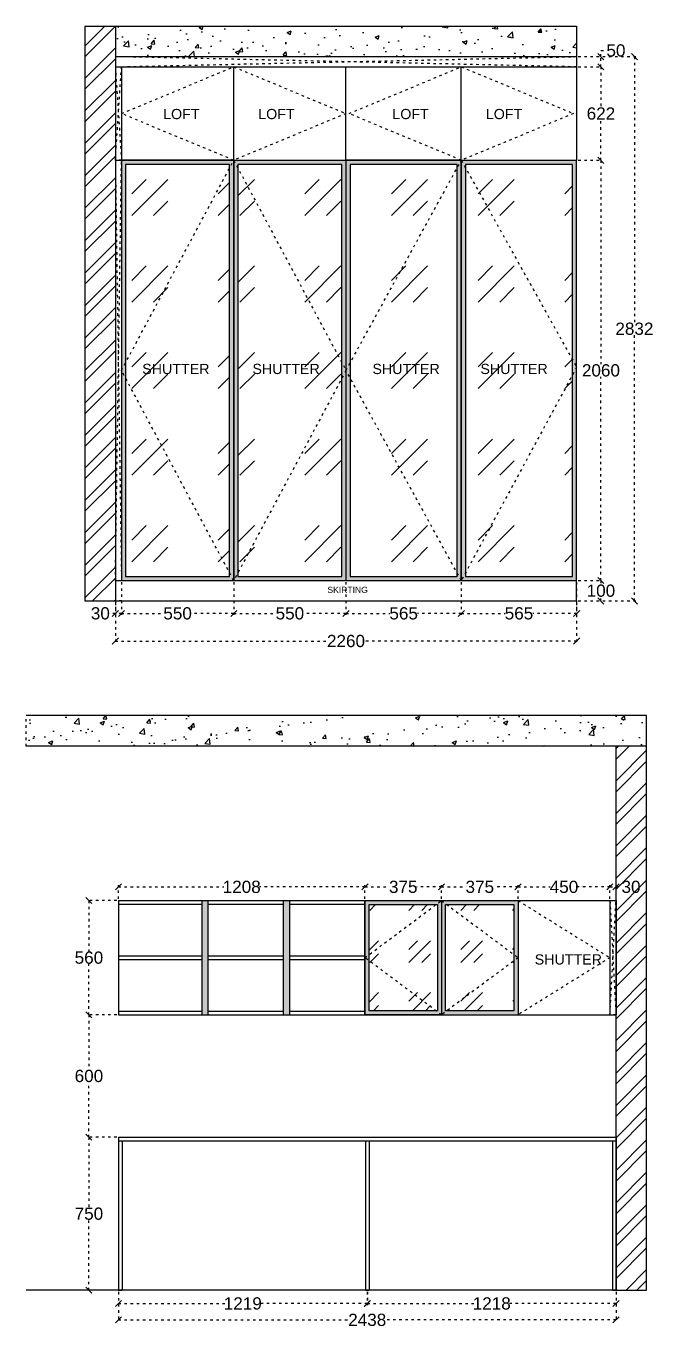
# Model space of a CAD drawing. Header units: millimetres. Extents: x 220712 to 1505573, y -354410 to 241923.
# Drawn here: x 281194 to 284265, y 112917 to 119298 of the extents above; entities that cross this region are included whole.
import ezdxf

# ---------------------------------------------------------------- set-up
doc = ezdxf.new("R2010")
doc.units = ezdxf.units.MM
doc.header["$MEASUREMENT"] = 0
doc.linetypes.add('ACAD_ISO03W100', pattern=[30, 12, -18])
doc.layers.add('Walls', color=253, linetype='Continuous')
doc.styles.get("Standard").update_dxf_attribs({"font": 'arial.ttf'})
doc.dimstyles.get("Standard").update_dxf_attribs({"dimtxt": 60, "dimasz": 30, "dimexe": 7.75, "dimexo": 8.13, "dimgap": 0.63, "dimtad": 0, "dimtih": 1, "dimtoh": 1, "dimdec": 0, "dimzin": 0, "dimtxsty": 'Standard', "dimblk": 'OBLIQUE', "dimcen": 2.25, "dimclrd": 1, "dimclre": 1, "dimclrt": 1, "dimadec": 0, "dimazin": 0, "dimtfac": 1, "dimtdec": 0, "dimtofl": 0, "dimtmove": 0, "dimatfit": 3, "dimfxl": 1, "dimtolj": 1, "dimtzin": 0, "dimlwd": 30, "dimarcsym": 0})
pattern_1 = [(50, (0, 0), (215.17805, -18.82564), [22.5, -247.5]), (355, (0, 0), (-41.6254, 225.65764), [18, -198]), (100.451444, (17.93, -1.57), (173.55265, 206.832), [19.12206, -210.34263]), (46.1842, (0, 60), (320.1724, -49.65578), [33.75, -371.25]), (96.63564, (26.68, 55.86), (280.39858, 292.23558), [28.6831, -315.51413]), (351.18416, (0, 60), (280.3986, 292.23558), [27, -297]), (21, (30, 45), (179.07212, -120.78567), [22.5, -247.5]), (326, (30, 45), (72.9946, 217.54501), [18, -198]), (71.451445, (44.92, 34.93), (252.06671, 96.75935), [19.12206, -210.34263]), (37.5, (0, 0), (3.647957, 99.868156), [0, -195.6, 0, -201, 0, -198.75]), (7.5, (0, 0), (78.92086, 118.323514), [0, -114.6, 0, -191.1, 0, -75.75]), (327.5, (-66.9, 0), (160.14673, -6.766462), [0, -75, 0, -234, 0, -310.5]), (317.5, (-96.9, 0), (174.95585, 30.031495), [0, -97.5, 0, -155.4, 0, -220.5])]

# ---------------------------------------------------------------- blocks, each defined once
blk = doc.blocks.new('_Oblique')
at = {"color": 0, "linetype": 'ByBlock', "lineweight": -2}
blk.add_line((-0.5, -0.5), (0.5, 0.5), dxfattribs=at)
blk = doc.blocks.new('*D652')
at = {"layer": 'Defpoints', "color": 0, "linetype": 'ACAD_ISO03W100', "transparency": 16777216}
for p in [(281631.5, 116580.5), (281661.5, 116580.5), (281631.5, 116419.5)]:
    blk.add_point(p, dxfattribs=at)
at = {"layer": 'Walls', "color": 1, "linetype": 'ACAD_ISO03W100', "lineweight": -2, "transparency": 16777216}
for p, q in [((281631.5, 116572.4), (281631.5, 116411.8)), ((281661.5, 116572.4), (281661.5, 116411.8))]:
    blk.add_line(p, q, dxfattribs=at)
at = {"layer": 'Walls', "color": 1, "linetype": 'ACAD_ISO03W100', "lineweight": 30, "transparency": 16777216}
for p, q in [((281631.5, 116419.5), (281601.5, 116419.5)), ((281661.5, 116419.5), (281631.5, 116419.5))]:
    blk.add_line(p, q, dxfattribs=at)
at = {"layer": 'Walls', "color": 1, "linetype": 'ACAD_ISO03W100', "lineweight": 30, "transparency": 16777216, "xscale": 30, "yscale": 30, "zscale": 30, "rotation": 180}
blk.add_blockref('_Oblique', (281631.5, 116419.5), dxfattribs=at)
at = {"layer": 'Walls', "color": 1, "linetype": 'ACAD_ISO03W100', "lineweight": 30, "transparency": 16777216, "xscale": 30, "yscale": 30, "zscale": 30}
blk.add_blockref('_Oblique', (281661.5, 116419.5), dxfattribs=at)
at = {"layer": 'Walls', "color": 1, "linetype": 'ACAD_ISO03W100', "transparency": 16777216, "insert": (281558, 116419.5), "char_height": 60, "attachment_point": 5}
blk.add_mtext('\\A1;30', dxfattribs=at)
blk = doc.blocks.new('*D653')
at = {"layer": 'Defpoints', "color": 0, "linetype": 'ACAD_ISO03W100', "transparency": 16777216}
for p in [(281661.5, 116580.5), (282211.5, 116580.5), (282211.5, 116419.5)]:
    blk.add_point(p, dxfattribs=at)
at = {"layer": 'Walls', "color": 1, "linetype": 'ACAD_ISO03W100', "lineweight": -2, "transparency": 16777216}
for p, q in [((281661.5, 116572.4), (281661.5, 116411.8)), ((282211.5, 116572.4), (282211.5, 116411.8))]:
    blk.add_line(p, q, dxfattribs=at)
at = {"layer": 'Walls', "color": 1, "linetype": 'ACAD_ISO03W100', "lineweight": 30, "transparency": 16777216}
for p, q in [((281661.5, 116419.5), (281869.7, 116419.5)), ((282211.5, 116419.5), (282003.3, 116419.5))]:
    blk.add_line(p, q, dxfattribs=at)
at = {"layer": 'Walls', "color": 1, "linetype": 'ACAD_ISO03W100', "lineweight": 30, "transparency": 16777216, "xscale": 30, "yscale": 30, "zscale": 30, "rotation": 180}
blk.add_blockref('_Oblique', (281661.5, 116419.5), dxfattribs=at)
at = {"layer": 'Walls', "color": 1, "linetype": 'ACAD_ISO03W100', "lineweight": 30, "transparency": 16777216, "xscale": 30, "yscale": 30, "zscale": 30}
blk.add_blockref('_Oblique', (282211.5, 116419.5), dxfattribs=at)
at = {"layer": 'Walls', "color": 1, "linetype": 'ACAD_ISO03W100', "transparency": 16777216, "insert": (281936.5, 116419.5), "char_height": 60, "attachment_point": 5}
blk.add_mtext('\\A1;550', dxfattribs=at)
blk = doc.blocks.new('*D654')
at = {"layer": 'Defpoints', "color": 0, "linetype": 'ACAD_ISO03W100', "transparency": 16777216}
for p in [(282211.5, 116580.5), (282761.5, 116580.5), (282761.5, 116419.5)]:
    blk.add_point(p, dxfattribs=at)
at = {"layer": 'Walls', "color": 1, "linetype": 'ACAD_ISO03W100', "lineweight": -2, "transparency": 16777216}
for p, q in [((282211.5, 116572.4), (282211.5, 116411.8)), ((282761.5, 116572.4), (282761.5, 116411.8))]:
    blk.add_line(p, q, dxfattribs=at)
at = {"layer": 'Walls', "color": 1, "linetype": 'ACAD_ISO03W100', "lineweight": 30, "transparency": 16777216}
for p, q in [((282211.5, 116419.5), (282419.7, 116419.5)), ((282761.5, 116419.5), (282553.3, 116419.5))]:
    blk.add_line(p, q, dxfattribs=at)
at = {"layer": 'Walls', "color": 1, "linetype": 'ACAD_ISO03W100', "lineweight": 30, "transparency": 16777216, "xscale": 30, "yscale": 30, "zscale": 30, "rotation": 180}
blk.add_blockref('_Oblique', (282211.5, 116419.5), dxfattribs=at)
at = {"layer": 'Walls', "color": 1, "linetype": 'ACAD_ISO03W100', "lineweight": 30, "transparency": 16777216, "xscale": 30, "yscale": 30, "zscale": 30}
blk.add_blockref('_Oblique', (282761.5, 116419.5), dxfattribs=at)
at = {"layer": 'Walls', "color": 1, "linetype": 'ACAD_ISO03W100', "transparency": 16777216, "insert": (282486.5, 116419.5), "char_height": 60, "attachment_point": 5}
blk.add_mtext('\\A1;550', dxfattribs=at)
blk = doc.blocks.new('*D655')
at = {"layer": 'Defpoints', "color": 0, "linetype": 'ACAD_ISO03W100', "transparency": 16777216}
for p in [(282761.5, 116580.5), (283326.5, 116580.5), (282761.5, 116419.5)]:
    blk.add_point(p, dxfattribs=at)
at = {"layer": 'Walls', "color": 1, "linetype": 'ACAD_ISO03W100', "lineweight": -2, "transparency": 16777216}
for p, q in [((282761.5, 116572.4), (282761.5, 116411.8)), ((283326.5, 116572.4), (283326.5, 116411.8))]:
    blk.add_line(p, q, dxfattribs=at)
at = {"layer": 'Walls', "color": 1, "linetype": 'ACAD_ISO03W100', "lineweight": 30, "transparency": 16777216}
for p, q in [((282761.5, 116419.5), (282976.9, 116419.5)), ((283326.5, 116419.5), (283111.1, 116419.5))]:
    blk.add_line(p, q, dxfattribs=at)
at = {"layer": 'Walls', "color": 1, "linetype": 'ACAD_ISO03W100', "lineweight": 30, "transparency": 16777216, "xscale": 30, "yscale": 30, "zscale": 30, "rotation": 180}
blk.add_blockref('_Oblique', (282761.5, 116419.5), dxfattribs=at)
at = {"layer": 'Walls', "color": 1, "linetype": 'ACAD_ISO03W100', "lineweight": 30, "transparency": 16777216, "xscale": 30, "yscale": 30, "zscale": 30}
blk.add_blockref('_Oblique', (283326.5, 116419.5), dxfattribs=at)
at = {"layer": 'Walls', "color": 1, "linetype": 'ACAD_ISO03W100', "transparency": 16777216, "insert": (283044, 116419.5), "char_height": 60, "attachment_point": 5}
blk.add_mtext('\\A1;565', dxfattribs=at)
blk = doc.blocks.new('*D656')
at = {"layer": 'Defpoints', "color": 0, "linetype": 'ACAD_ISO03W100', "transparency": 16777216}
for p in [(283326.5, 116580.5), (283891.5, 116580.5), (283326.5, 116419.5)]:
    blk.add_point(p, dxfattribs=at)
at = {"layer": 'Walls', "color": 1, "linetype": 'ACAD_ISO03W100', "lineweight": -2, "transparency": 16777216}
for p, q in [((283326.5, 116572.4), (283326.5, 116411.8)), ((283891.5, 116572.4), (283891.5, 116411.8))]:
    blk.add_line(p, q, dxfattribs=at)
at = {"layer": 'Walls', "color": 1, "linetype": 'ACAD_ISO03W100', "lineweight": 30, "transparency": 16777216}
for p, q in [((283326.5, 116419.5), (283541.9, 116419.5)), ((283891.5, 116419.5), (283676.1, 116419.5))]:
    blk.add_line(p, q, dxfattribs=at)
at = {"layer": 'Walls', "color": 1, "linetype": 'ACAD_ISO03W100', "lineweight": 30, "transparency": 16777216, "xscale": 30, "yscale": 30, "zscale": 30, "rotation": 180}
blk.add_blockref('_Oblique', (283326.5, 116419.5), dxfattribs=at)
at = {"layer": 'Walls', "color": 1, "linetype": 'ACAD_ISO03W100', "lineweight": 30, "transparency": 16777216, "xscale": 30, "yscale": 30, "zscale": 30}
blk.add_blockref('_Oblique', (283891.5, 116419.5), dxfattribs=at)
at = {"layer": 'Walls', "color": 1, "linetype": 'ACAD_ISO03W100', "transparency": 16777216, "insert": (283609, 116419.5), "char_height": 60, "attachment_point": 5}
blk.add_mtext('\\A1;565', dxfattribs=at)
blk = doc.blocks.new('*D657')
at = {"layer": 'Defpoints', "color": 0, "linetype": 'ACAD_ISO03W100', "transparency": 16777216}
for p in [(281631.5, 116480.5), (283891.5, 116480.5), (283891.5, 116284)]:
    blk.add_point(p, dxfattribs=at)
at = {"layer": 'Walls', "color": 1, "linetype": 'ACAD_ISO03W100', "lineweight": -2, "transparency": 16777216}
for p, q in [((281631.5, 116472.37), (281631.5, 116276.25)), ((283891.5, 116472.37), (283891.5, 116276.25))]:
    blk.add_line(p, q, dxfattribs=at)
at = {"layer": 'Walls', "color": 1, "linetype": 'ACAD_ISO03W100', "lineweight": 30, "transparency": 16777216}
for p, q in [((281631.5, 116284), (282670.87, 116284)), ((283891.5, 116284), (282852.13, 116284))]:
    blk.add_line(p, q, dxfattribs=at)
at = {"layer": 'Walls', "color": 1, "linetype": 'ACAD_ISO03W100', "lineweight": 30, "transparency": 16777216, "xscale": 30, "yscale": 30, "zscale": 30, "rotation": 180}
blk.add_blockref('_Oblique', (281631.5, 116284), dxfattribs=at)
at = {"layer": 'Walls', "color": 1, "linetype": 'ACAD_ISO03W100', "lineweight": 30, "transparency": 16777216, "xscale": 30, "yscale": 30, "zscale": 30}
blk.add_blockref('_Oblique', (283891.5, 116284), dxfattribs=at)
at = {"layer": 'Walls', "color": 1, "linetype": 'ACAD_ISO03W100', "transparency": 16777216, "insert": (282761.5, 116284), "char_height": 60, "attachment_point": 5}
blk.add_mtext('\\A1;2260', dxfattribs=at)
blk = doc.blocks.new('*D658')
at = {"layer": 'Defpoints', "color": 0, "linetype": 'ACAD_ISO03W100', "transparency": 16777216}
for p in [(283891.5, 116580.5), (284010.5, 116580.5), (283891.5, 116480.5)]:
    blk.add_point(p, dxfattribs=at)
at = {"layer": 'Walls', "color": 1, "linetype": 'ACAD_ISO03W100', "lineweight": -2, "transparency": 16777216}
for p, q in [((283899.6, 116580.5), (284018.3, 116580.5)), ((283899.6, 116480.5), (284018.3, 116480.5))]:
    blk.add_line(p, q, dxfattribs=at)
at = {"layer": 'Walls', "color": 1, "linetype": 'ACAD_ISO03W100', "lineweight": 30, "transparency": 16777216}
for p, q in [((284010.5, 116580.5), (284010.5, 116561.8)), ((284010.5, 116480.5), (284010.5, 116499.2))]:
    blk.add_line(p, q, dxfattribs=at)
at = {"layer": 'Walls', "color": 1, "linetype": 'ACAD_ISO03W100', "lineweight": 30, "transparency": 16777216, "xscale": 30, "yscale": 30, "zscale": 30}
for p, rotation in [((284010.5, 116580.5), 90), ((284010.5, 116480.5), 270)]:
    blk.add_blockref('_Oblique', p, dxfattribs=dict(at, rotation=rotation))
at = {"layer": 'Walls', "color": 1, "linetype": 'ACAD_ISO03W100', "transparency": 16777216, "insert": (284010.5, 116530.5), "char_height": 60, "attachment_point": 5}
blk.add_mtext('\\A1;100', dxfattribs=at)
blk = doc.blocks.new('*D659')
at = {"layer": 'Defpoints', "color": 0, "linetype": 'ACAD_ISO03W100', "transparency": 16777216}
for p in [(283891.5, 118640.5), (284010.5, 118640.5), (283891.5, 116580.5)]:
    blk.add_point(p, dxfattribs=at)
at = {"layer": 'Walls', "color": 1, "linetype": 'ACAD_ISO03W100', "lineweight": -2, "transparency": 16777216}
for p, q in [((283899.6, 118640.5), (284018.3, 118640.5)), ((283899.6, 116580.5), (284018.3, 116580.5))]:
    blk.add_line(p, q, dxfattribs=at)
at = {"layer": 'Walls', "color": 1, "linetype": 'ACAD_ISO03W100', "lineweight": 30, "transparency": 16777216}
for p, q in [((284010.5, 118640.5), (284010.5, 117641.8)), ((284010.5, 116580.5), (284010.5, 117579.2))]:
    blk.add_line(p, q, dxfattribs=at)
at = {"layer": 'Walls', "color": 1, "linetype": 'ACAD_ISO03W100', "lineweight": 30, "transparency": 16777216, "xscale": 30, "yscale": 30, "zscale": 30}
for p, rotation in [((284010.5, 118640.5), 90), ((284010.5, 116580.5), 270)]:
    blk.add_blockref('_Oblique', p, dxfattribs=dict(at, rotation=rotation))
at = {"layer": 'Walls', "color": 1, "linetype": 'ACAD_ISO03W100', "transparency": 16777216, "insert": (284010.5, 117610.5), "char_height": 60, "attachment_point": 5}
blk.add_mtext('\\A1;2060', dxfattribs=at)
blk = doc.blocks.new('*D660')
at = {"layer": 'Defpoints', "color": 0, "linetype": 'ACAD_ISO03W100', "transparency": 16777216}
for p in [(283891.5, 119098.5), (284010.5, 119098.5), (283891.5, 118640.5)]:
    blk.add_point(p, dxfattribs=at)
at = {"layer": 'Walls', "color": 1, "linetype": 'ACAD_ISO03W100', "lineweight": -2, "transparency": 16777216}
for p, q in [((283899.6, 119098.5), (284018.3, 119098.5)), ((283899.6, 118640.5), (284018.3, 118640.5))]:
    blk.add_line(p, q, dxfattribs=at)
at = {"layer": 'Walls', "color": 1, "linetype": 'ACAD_ISO03W100', "lineweight": 30, "transparency": 16777216}
for p, q in [((284010.5, 119098.5), (284010.5, 118900.8)), ((284010.5, 118640.5), (284010.5, 118838.2))]:
    blk.add_line(p, q, dxfattribs=at)
at = {"layer": 'Walls', "color": 1, "linetype": 'ACAD_ISO03W100', "lineweight": 30, "transparency": 16777216, "xscale": 30, "yscale": 30, "zscale": 30}
for p, rotation in [((284010.5, 119098.5), 90), ((284010.5, 118640.5), 270)]:
    blk.add_blockref('_Oblique', p, dxfattribs=dict(at, rotation=rotation))
at = {"layer": 'Walls', "color": 1, "linetype": 'ACAD_ISO03W100', "transparency": 16777216, "insert": (284010.5, 118869.5), "char_height": 60, "attachment_point": 5}
blk.add_mtext('\\A1;622', dxfattribs=at)
blk = doc.blocks.new('*D661')
at = {"layer": 'Defpoints', "color": 0, "linetype": 'ACAD_ISO03W100', "transparency": 16777216}
for p in [(283891.5, 119148.5), (284010.5, 119148.5), (283891.5, 119098.5)]:
    blk.add_point(p, dxfattribs=at)
at = {"layer": 'Walls', "color": 1, "linetype": 'ACAD_ISO03W100', "lineweight": -2, "transparency": 16777216}
for p, q in [((283899.63, 119148.5), (284018.25, 119148.5)), ((283899.63, 119098.5), (284018.25, 119098.5))]:
    blk.add_line(p, q, dxfattribs=at)
at = {"layer": 'Walls', "color": 1, "linetype": 'ACAD_ISO03W100', "lineweight": 30, "transparency": 16777216}
for p, q in [((284010.5, 119148.5), (284010.5, 119178.5)), ((284010.5, 119178.5), (284040.5, 119178.5)), ((284010.5, 119098.5), (284010.5, 119148.5))]:
    blk.add_line(p, q, dxfattribs=at)
at = {"layer": 'Walls', "color": 1, "linetype": 'ACAD_ISO03W100', "lineweight": 30, "transparency": 16777216, "xscale": 30, "yscale": 30, "zscale": 30}
for p, rotation in [((284010.5, 119148.5), 90), ((284010.5, 119098.5), 270)]:
    blk.add_blockref('_Oblique', p, dxfattribs=dict(at, rotation=rotation))
at = {"layer": 'Walls', "color": 1, "linetype": 'ACAD_ISO03W100', "transparency": 16777216, "insert": (284084.00176, 119178.5), "char_height": 60, "attachment_point": 5}
blk.add_mtext('\\A1;50', dxfattribs=at)
blk = doc.blocks.new('*D662')
at = {"layer": 'Defpoints', "color": 0, "linetype": 'ACAD_ISO03W100', "transparency": 16777216}
for p in [(283891.5, 119148.5), (284174.5, 119148.5), (283891.5, 116480.5)]:
    blk.add_point(p, dxfattribs=at)
at = {"layer": 'Walls', "color": 1, "linetype": 'ACAD_ISO03W100', "lineweight": -2, "transparency": 16777216}
for p, q in [((283899.6, 119148.5), (284182.3, 119148.5)), ((283899.6, 116480.5), (284182.3, 116480.5))]:
    blk.add_line(p, q, dxfattribs=at)
at = {"layer": 'Walls', "color": 1, "linetype": 'ACAD_ISO03W100', "lineweight": 30, "transparency": 16777216}
for p, q in [((284174.5, 119148.5), (284174.5, 117845.8)), ((284174.5, 116480.5), (284174.5, 117783.2))]:
    blk.add_line(p, q, dxfattribs=at)
at = {"layer": 'Walls', "color": 1, "linetype": 'ACAD_ISO03W100', "lineweight": 30, "transparency": 16777216, "xscale": 30, "yscale": 30, "zscale": 30}
for p, rotation in [((284174.5, 119148.5), 90), ((284174.5, 116480.5), 270)]:
    blk.add_blockref('_Oblique', p, dxfattribs=dict(at, rotation=rotation))
at = {"layer": 'Walls', "color": 1, "linetype": 'ACAD_ISO03W100', "transparency": 16777216, "insert": (284174.5, 117814.5), "char_height": 60, "attachment_point": 5}
blk.add_mtext('\\A1;2832', dxfattribs=at)
blk = doc.blocks.new('*D778')
at = {"layer": 'Defpoints', "color": 0, "linetype": 'ACAD_ISO03W100', "transparency": 16777216}
for p in [(281502, 113852), (281646.5, 113852), (281646.5, 113102)]:
    blk.add_point(p, dxfattribs=at)
at = {"layer": 'Walls', "color": 1, "linetype": 'ACAD_ISO03W100', "lineweight": -2, "transparency": 16777216}
for p, q in [((281638.4, 113852), (281494.3, 113852)), ((281638.4, 113102), (281494.3, 113102))]:
    blk.add_line(p, q, dxfattribs=at)
at = {"layer": 'Walls', "color": 1, "linetype": 'ACAD_ISO03W100', "lineweight": 30, "transparency": 16777216}
for p, q in [((281502, 113852), (281502, 113508.3)), ((281502, 113102), (281502, 113445.7))]:
    blk.add_line(p, q, dxfattribs=at)
at = {"layer": 'Walls', "color": 1, "linetype": 'ACAD_ISO03W100', "lineweight": 30, "transparency": 16777216, "xscale": 30, "yscale": 30, "zscale": 30}
for p, rotation in [((281502, 113852), 90), ((281502, 113102), 270)]:
    blk.add_blockref('_Oblique', p, dxfattribs=dict(at, rotation=rotation))
at = {"layer": 'Walls', "color": 1, "linetype": 'ACAD_ISO03W100', "transparency": 16777216, "insert": (281502, 113477), "char_height": 60, "attachment_point": 5}
blk.add_mtext('\\A1;750', dxfattribs=at)
blk = doc.blocks.new('*D779')
at = {"layer": 'Defpoints', "color": 0, "linetype": 'ACAD_ISO03W100', "transparency": 16777216}
for p in [(281646.5, 113102), (284084.5, 113102), (284084.5, 112956.5)]:
    blk.add_point(p, dxfattribs=at)
at = {"layer": 'Walls', "color": 1, "linetype": 'ACAD_ISO03W100', "lineweight": -2, "transparency": 16777216}
for p, q in [((281646.5, 113093.9), (281646.5, 112948.8)), ((284084.5, 113093.9), (284084.5, 112948.8))]:
    blk.add_line(p, q, dxfattribs=at)
at = {"layer": 'Walls', "color": 1, "linetype": 'ACAD_ISO03W100', "lineweight": 30, "transparency": 16777216}
for p, q in [((281646.5, 112956.5), (282774.7, 112956.5)), ((284084.5, 112956.5), (282956.3, 112956.5))]:
    blk.add_line(p, q, dxfattribs=at)
at = {"layer": 'Walls', "color": 1, "linetype": 'ACAD_ISO03W100', "lineweight": 30, "transparency": 16777216, "xscale": 30, "yscale": 30, "zscale": 30, "rotation": 180}
blk.add_blockref('_Oblique', (281646.5, 112956.5), dxfattribs=at)
at = {"layer": 'Walls', "color": 1, "linetype": 'ACAD_ISO03W100', "lineweight": 30, "transparency": 16777216, "xscale": 30, "yscale": 30, "zscale": 30}
blk.add_blockref('_Oblique', (284084.5, 112956.5), dxfattribs=at)
at = {"layer": 'Walls', "color": 1, "linetype": 'ACAD_ISO03W100', "transparency": 16777216, "insert": (282865.5, 112956.5), "char_height": 60, "attachment_point": 5}
blk.add_mtext('\\A1;2438', dxfattribs=at)
blk = doc.blocks.new('*D780')
at = {"layer": 'Defpoints', "color": 0, "linetype": 'ACAD_ISO03W100', "transparency": 16777216}
for p in [(282866.5, 113103), (284084.5, 113103), (284084.5, 113037)]:
    blk.add_point(p, dxfattribs=at)
at = {"layer": 'Walls', "color": 1, "linetype": 'ACAD_ISO03W100', "lineweight": -2, "transparency": 16777216}
for p, q in [((282866.5, 113094.9), (282866.5, 113029.2)), ((284084.5, 113094.9), (284084.5, 113029.2))]:
    blk.add_line(p, q, dxfattribs=at)
at = {"layer": 'Walls', "color": 1, "linetype": 'ACAD_ISO03W100', "lineweight": 30, "transparency": 16777216}
for p, q in [((282866.5, 113037), (283388, 113037)), ((284084.5, 113037), (283563, 113037))]:
    blk.add_line(p, q, dxfattribs=at)
at = {"layer": 'Walls', "color": 1, "linetype": 'ACAD_ISO03W100', "lineweight": 30, "transparency": 16777216, "xscale": 30, "yscale": 30, "zscale": 30, "rotation": 180}
blk.add_blockref('_Oblique', (282866.5, 113037), dxfattribs=at)
at = {"layer": 'Walls', "color": 1, "linetype": 'ACAD_ISO03W100', "lineweight": 30, "transparency": 16777216, "xscale": 30, "yscale": 30, "zscale": 30}
blk.add_blockref('_Oblique', (284084.5, 113037), dxfattribs=at)
at = {"layer": 'Walls', "color": 1, "linetype": 'ACAD_ISO03W100', "transparency": 16777216, "insert": (283475.5, 113037), "char_height": 60, "attachment_point": 5}
blk.add_mtext('\\A1;1218', dxfattribs=at)
blk = doc.blocks.new('*D781')
at = {"layer": 'Defpoints', "color": 0, "linetype": 'ACAD_ISO03W100', "transparency": 16777216}
for p in [(281646.5, 113102), (282865.5, 113102), (281646.5, 113037)]:
    blk.add_point(p, dxfattribs=at)
at = {"layer": 'Walls', "color": 1, "linetype": 'ACAD_ISO03W100', "lineweight": -2, "transparency": 16777216}
for p, q in [((281646.5, 113093.9), (281646.5, 113029.2)), ((282865.5, 113093.9), (282865.5, 113029.2))]:
    blk.add_line(p, q, dxfattribs=at)
at = {"layer": 'Walls', "color": 1, "linetype": 'ACAD_ISO03W100', "lineweight": 30, "transparency": 16777216}
for p, q in [((281646.5, 113037), (282168.5, 113037)), ((282865.5, 113037), (282343.5, 113037))]:
    blk.add_line(p, q, dxfattribs=at)
at = {"layer": 'Walls', "color": 1, "linetype": 'ACAD_ISO03W100', "lineweight": 30, "transparency": 16777216, "xscale": 30, "yscale": 30, "zscale": 30, "rotation": 180}
blk.add_blockref('_Oblique', (281646.5, 113037), dxfattribs=at)
at = {"layer": 'Walls', "color": 1, "linetype": 'ACAD_ISO03W100', "lineweight": 30, "transparency": 16777216, "xscale": 30, "yscale": 30, "zscale": 30}
blk.add_blockref('_Oblique', (282865.5, 113037), dxfattribs=at)
at = {"layer": 'Walls', "color": 1, "linetype": 'ACAD_ISO03W100', "transparency": 16777216, "insert": (282256, 113037), "char_height": 60, "attachment_point": 5}
blk.add_mtext('\\A1;1219', dxfattribs=at)
blk = doc.blocks.new('*D782')
at = {"layer": 'Defpoints', "color": 0, "linetype": 'ACAD_ISO03W100', "transparency": 16777216}
for p in [(281502, 114452), (281646.5, 114452), (281646.5, 113852)]:
    blk.add_point(p, dxfattribs=at)
at = {"layer": 'Walls', "color": 1, "linetype": 'ACAD_ISO03W100', "lineweight": -2, "transparency": 16777216}
for p, q in [((281638.4, 114452), (281494.3, 114452)), ((281638.4, 113852), (281494.3, 113852))]:
    blk.add_line(p, q, dxfattribs=at)
at = {"layer": 'Walls', "color": 1, "linetype": 'ACAD_ISO03W100', "lineweight": 30, "transparency": 16777216}
for p, q in [((281502, 114452), (281502, 114183.3)), ((281502, 113852), (281502, 114120.7))]:
    blk.add_line(p, q, dxfattribs=at)
at = {"layer": 'Walls', "color": 1, "linetype": 'ACAD_ISO03W100', "lineweight": 30, "transparency": 16777216, "xscale": 30, "yscale": 30, "zscale": 30}
for p, rotation in [((281502, 114452), 90), ((281502, 113852), 270)]:
    blk.add_blockref('_Oblique', p, dxfattribs=dict(at, rotation=rotation))
at = {"layer": 'Walls', "color": 1, "linetype": 'ACAD_ISO03W100', "transparency": 16777216, "insert": (281502, 114152), "char_height": 60, "attachment_point": 5}
blk.add_mtext('\\A1;600', dxfattribs=at)
blk = doc.blocks.new('*D783')
at = {"layer": 'Defpoints', "color": 0, "linetype": 'ACAD_ISO03W100', "transparency": 16777216}
for p in [(281502, 115012), (281646.5, 115012), (281646.5, 114452)]:
    blk.add_point(p, dxfattribs=at)
at = {"layer": 'Walls', "color": 1, "linetype": 'ACAD_ISO03W100', "lineweight": -2, "transparency": 16777216}
for p, q in [((281638.4, 115012), (281494.3, 115012)), ((281638.4, 114452), (281494.3, 114452))]:
    blk.add_line(p, q, dxfattribs=at)
at = {"layer": 'Walls', "color": 1, "linetype": 'ACAD_ISO03W100', "lineweight": 30, "transparency": 16777216}
for p, q in [((281502, 115012), (281502, 114763.3)), ((281502, 114452), (281502, 114700.7))]:
    blk.add_line(p, q, dxfattribs=at)
at = {"layer": 'Walls', "color": 1, "linetype": 'ACAD_ISO03W100', "lineweight": 30, "transparency": 16777216, "xscale": 30, "yscale": 30, "zscale": 30}
for p, rotation in [((281502, 115012), 90), ((281502, 114452), 270)]:
    blk.add_blockref('_Oblique', p, dxfattribs=dict(at, rotation=rotation))
at = {"layer": 'Walls', "color": 1, "linetype": 'ACAD_ISO03W100', "transparency": 16777216, "insert": (281502, 114732), "char_height": 60, "attachment_point": 5}
blk.add_mtext('\\A1;560', dxfattribs=at)
blk = doc.blocks.new('*D784')
at = {"layer": 'Defpoints', "color": 0, "linetype": 'ACAD_ISO03W100', "transparency": 16777216}
for p in [(284084.4, 115079), (284054.5, 115012), (284084.4, 115010.4)]:
    blk.add_point(p, dxfattribs=at)
at = {"layer": 'Walls', "color": 1, "linetype": 'ACAD_ISO03W100', "lineweight": -2, "transparency": 16777216}
for p, q in [((284054.5, 115020.1), (284054.5, 115086.8)), ((284084.4, 115018.5), (284084.4, 115086.8))]:
    blk.add_line(p, q, dxfattribs=at)
at = {"layer": 'Walls', "color": 1, "linetype": 'ACAD_ISO03W100', "lineweight": 30, "transparency": 16777216}
for p, q in [((284054.5, 115079), (284084.4, 115079)), ((284084.4, 115079), (284114.4, 115079))]:
    blk.add_line(p, q, dxfattribs=at)
at = {"layer": 'Walls', "color": 1, "linetype": 'ACAD_ISO03W100', "lineweight": 30, "transparency": 16777216, "xscale": 30, "yscale": 30, "zscale": 30, "rotation": 180}
blk.add_blockref('_Oblique', (284054.5, 115079), dxfattribs=at)
at = {"layer": 'Walls', "color": 1, "linetype": 'ACAD_ISO03W100', "lineweight": 30, "transparency": 16777216, "xscale": 30, "yscale": 30, "zscale": 30}
blk.add_blockref('_Oblique', (284084.4, 115079), dxfattribs=at)
at = {"layer": 'Walls', "color": 1, "linetype": 'ACAD_ISO03W100', "transparency": 16777216, "insert": (284157.9, 115079), "char_height": 60, "attachment_point": 5}
blk.add_mtext('\\A1;30', dxfattribs=at)
blk = doc.blocks.new('*D785')
at = {"layer": 'Defpoints', "color": 0, "linetype": 'ACAD_ISO03W100', "transparency": 16777216}
for p in [(283604.5, 115079), (283604.5, 115012), (284054.5, 115012)]:
    blk.add_point(p, dxfattribs=at)
at = {"layer": 'Walls', "color": 1, "linetype": 'ACAD_ISO03W100', "lineweight": -2, "transparency": 16777216}
for p, q in [((283604.5, 115020.1), (283604.5, 115086.8)), ((284054.5, 115020.1), (284054.5, 115086.8))]:
    blk.add_line(p, q, dxfattribs=at)
at = {"layer": 'Walls', "color": 1, "linetype": 'ACAD_ISO03W100', "lineweight": 30, "transparency": 16777216}
for p, q in [((283604.5, 115079), (283761.5, 115079)), ((284054.5, 115079), (283897.5, 115079))]:
    blk.add_line(p, q, dxfattribs=at)
at = {"layer": 'Walls', "color": 1, "linetype": 'ACAD_ISO03W100', "lineweight": 30, "transparency": 16777216, "xscale": 30, "yscale": 30, "zscale": 30, "rotation": 180}
blk.add_blockref('_Oblique', (283604.5, 115079), dxfattribs=at)
at = {"layer": 'Walls', "color": 1, "linetype": 'ACAD_ISO03W100', "lineweight": 30, "transparency": 16777216, "xscale": 30, "yscale": 30, "zscale": 30}
blk.add_blockref('_Oblique', (284054.5, 115079), dxfattribs=at)
at = {"layer": 'Walls', "color": 1, "linetype": 'ACAD_ISO03W100', "transparency": 16777216, "insert": (283829.5, 115079), "char_height": 60, "attachment_point": 5}
blk.add_mtext('\\A1;450', dxfattribs=at)
blk = doc.blocks.new('*D786')
at = {"layer": 'Defpoints', "color": 0, "linetype": 'ACAD_ISO03W100', "transparency": 16777216}
for p in [(283229.5, 115079), (283229.5, 115012), (283604.5, 115012)]:
    blk.add_point(p, dxfattribs=at)
at = {"layer": 'Walls', "color": 1, "linetype": 'ACAD_ISO03W100', "lineweight": -2, "transparency": 16777216}
for p, q in [((283229.5, 115020.1), (283229.5, 115086.8)), ((283604.5, 115020.1), (283604.5, 115086.8))]:
    blk.add_line(p, q, dxfattribs=at)
at = {"layer": 'Walls', "color": 1, "linetype": 'ACAD_ISO03W100', "lineweight": 30, "transparency": 16777216}
for p, q in [((283229.5, 115079), (283349.9, 115079)), ((283604.5, 115079), (283484.1, 115079))]:
    blk.add_line(p, q, dxfattribs=at)
at = {"layer": 'Walls', "color": 1, "linetype": 'ACAD_ISO03W100', "lineweight": 30, "transparency": 16777216, "xscale": 30, "yscale": 30, "zscale": 30, "rotation": 180}
blk.add_blockref('_Oblique', (283229.5, 115079), dxfattribs=at)
at = {"layer": 'Walls', "color": 1, "linetype": 'ACAD_ISO03W100', "lineweight": 30, "transparency": 16777216, "xscale": 30, "yscale": 30, "zscale": 30}
blk.add_blockref('_Oblique', (283604.5, 115079), dxfattribs=at)
at = {"layer": 'Walls', "color": 1, "linetype": 'ACAD_ISO03W100', "transparency": 16777216, "insert": (283417, 115079), "char_height": 60, "attachment_point": 5}
blk.add_mtext('\\A1;375', dxfattribs=at)
blk = doc.blocks.new('*D787')
at = {"layer": 'Defpoints', "color": 0, "linetype": 'ACAD_ISO03W100', "transparency": 16777216}
for p in [(282854.5, 115079), (282854.5, 115012), (283229.5, 115012)]:
    blk.add_point(p, dxfattribs=at)
at = {"layer": 'Walls', "color": 1, "linetype": 'ACAD_ISO03W100', "lineweight": -2, "transparency": 16777216}
for p, q in [((282854.5, 115020.1), (282854.5, 115086.8)), ((283229.5, 115020.1), (283229.5, 115086.8))]:
    blk.add_line(p, q, dxfattribs=at)
at = {"layer": 'Walls', "color": 1, "linetype": 'ACAD_ISO03W100', "lineweight": 30, "transparency": 16777216}
for p, q in [((282854.5, 115079), (282974.9, 115079)), ((283229.5, 115079), (283109.1, 115079))]:
    blk.add_line(p, q, dxfattribs=at)
at = {"layer": 'Walls', "color": 1, "linetype": 'ACAD_ISO03W100', "lineweight": 30, "transparency": 16777216, "xscale": 30, "yscale": 30, "zscale": 30, "rotation": 180}
blk.add_blockref('_Oblique', (282854.5, 115079), dxfattribs=at)
at = {"layer": 'Walls', "color": 1, "linetype": 'ACAD_ISO03W100', "lineweight": 30, "transparency": 16777216, "xscale": 30, "yscale": 30, "zscale": 30}
blk.add_blockref('_Oblique', (283229.5, 115079), dxfattribs=at)
at = {"layer": 'Walls', "color": 1, "linetype": 'ACAD_ISO03W100', "transparency": 16777216, "insert": (283042, 115079), "char_height": 60, "attachment_point": 5}
blk.add_mtext('\\A1;375', dxfattribs=at)
blk = doc.blocks.new('*D788')
at = {"layer": 'Defpoints', "color": 0, "linetype": 'ACAD_ISO03W100', "transparency": 16777216}
for p in [(281646.5, 115079), (281646.5, 115012), (282854.5, 115012)]:
    blk.add_point(p, dxfattribs=at)
at = {"layer": 'Walls', "color": 1, "linetype": 'ACAD_ISO03W100', "lineweight": -2, "transparency": 16777216}
for p, q in [((281646.5, 115020.1), (281646.5, 115086.8)), ((282854.5, 115020.1), (282854.5, 115086.8))]:
    blk.add_line(p, q, dxfattribs=at)
at = {"layer": 'Walls', "color": 1, "linetype": 'ACAD_ISO03W100', "lineweight": 30, "transparency": 16777216}
for p, q in [((281646.5, 115079), (282163, 115079)), ((282854.5, 115079), (282338, 115079))]:
    blk.add_line(p, q, dxfattribs=at)
at = {"layer": 'Walls', "color": 1, "linetype": 'ACAD_ISO03W100', "lineweight": 30, "transparency": 16777216, "xscale": 30, "yscale": 30, "zscale": 30, "rotation": 180}
blk.add_blockref('_Oblique', (281646.5, 115079), dxfattribs=at)
at = {"layer": 'Walls', "color": 1, "linetype": 'ACAD_ISO03W100', "lineweight": 30, "transparency": 16777216, "xscale": 30, "yscale": 30, "zscale": 30}
blk.add_blockref('_Oblique', (282854.5, 115079), dxfattribs=at)
at = {"layer": 'Walls', "color": 1, "linetype": 'ACAD_ISO03W100', "transparency": 16777216, "insert": (282250.5, 115079), "char_height": 60, "attachment_point": 5}
blk.add_mtext('\\A1;1208', dxfattribs=at)

msp = doc.modelspace()

# ---------------------------------------------------------------- hatches: boundary and pattern name
at = {"layer": 'Walls', "linetype": 'ACAD_ISO03W100', "true_color": 0xc7c8ca}
h = msp.add_hatch(dxfattribs=at)
h.set_pattern_fill('ANSI32', color=9, scale=300)
h.paths.add_polyline_path([(281631.5, 119298.5), (281481.5, 119298.5), (281481.5, 118640.5), (281481.5, 116480.5), (281631.5, 116480.5), (281631.5, 118640.5)])
h = msp.add_hatch(dxfattribs=at)
h.set_pattern_fill('AR-CONC', color=9, scale=30)
h.set_pattern_definition(pattern_1)
h.paths.add_polyline_path([(283891.5, 119148.5), (283891.5, 119298.5), (281631.5, 119298.5), (281631.5, 119148.5)])
at = {"layer": 'Walls', "true_color": 0x000000}
h = msp.add_hatch(color=18, dxfattribs=at)
h.dxf.hatch_style = 1
h.paths.add_polyline_path([(281681.5, 118620.5), (282191.5, 118620.5), (282191.5, 118603), (282211.5, 118640.5), (281661.5, 118640.5), (281661.5, 117610.5), (281681.5, 117648)])
h.paths.add_polyline_path([(281681.5, 117573), (281661.5, 117610.5), (281661.5, 116580.5), (282211.5, 116580.5), (282191.5, 116618), (282191.5, 116600.5), (281681.5, 116600.5)])
h.paths.add_polyline_path([(282211.5, 118640.5), (282191.5, 118603), (282191.5, 116618), (282211.5, 116580.5)])
h.paths.add_polyline_path([(281681.5, 117648), (281661.5, 117610.5), (281681.5, 117573)])
h.paths.add_polyline_path([(282231.5, 118603), (282211.5, 118640.5), (282211.5, 116580.5), (282231.5, 116618)])
h.paths.add_polyline_path([(282761.5, 118640.5), (282211.5, 118640.5), (282231.5, 118603), (282231.5, 118620.5), (282741.5, 118620.5), (282741.5, 117648), (282761.5, 117610.5)])
h.paths.add_polyline_path([(282761.5, 117610.5), (282741.5, 117573), (282741.5, 116600.5), (282231.5, 116600.5), (282231.5, 116618), (282211.5, 116580.5), (282761.5, 116580.5)])
h.paths.add_polyline_path([(282741.5, 117648), (282741.5, 117573), (282761.5, 117610.5)])
h.paths.add_polyline_path([(282781.5, 117574), (282761.5, 117610.5), (282761.5, 116580.5), (283326.5, 116580.5), (283306.5, 116617), (283306.5, 116600.5), (282781.5, 116600.5)])
h.paths.add_polyline_path([(282781.5, 118620.5), (283306.5, 118620.5), (283306.5, 118604), (283326.5, 118640.5), (282761.5, 118640.5), (282761.5, 117610.5), (282781.5, 117647)])
h.paths.add_polyline_path([(282781.5, 117647), (282761.5, 117610.5), (282781.5, 117574)])
h.paths.add_polyline_path([(283326.5, 118640.5), (283306.5, 118604), (283306.5, 116617), (283326.5, 116580.5)])
h.paths.add_polyline_path([(283346.5, 118604.6), (283326.5, 118640.5), (283326.5, 116580.5), (283346.5, 116617.5)])
h.paths.add_polyline_path([(283891.5, 118640.5), (283326.5, 118640.5), (283346.5, 118604.6), (283346.5, 118620.5), (283871.5, 118620.5), (283871.5, 117662.4), (283891.5, 117626.5)])
h.paths.add_polyline_path([(283891.5, 117626.5), (283871.5, 117589.5), (283871.5, 116600.5), (283346.5, 116600.5), (283346.5, 116617.5), (283326.5, 116580.5), (283891.5, 116580.5)])
h.paths.add_polyline_path([(283871.5, 117662.4), (283871.5, 117589.5), (283891.5, 117626.5)])
at = {"layer": 'Walls', "true_color": 0xadddf7}
h = msp.add_hatch(dxfattribs=at)
h.set_pattern_fill('GOST_GLASS', color=141, scale=50)
h.set_pattern_definition([(45, (0, 0), (424.26407, 0), [250, -350]), (45, (106.07, 0), (424.26407, 0), [100, -500]), (45, (0, 106.07), (424.26407, 0), [100, -500])])
h.paths.add_polyline_path([(282191.5, 118603), (282191.5, 118620.5), (281681.5, 118620.5), (281681.5, 117648)])
h.paths.add_polyline_path([(282191.5, 118603), (281681.5, 117648), (281681.5, 117573), (282191.5, 116618)])
h.paths.add_polyline_path([(281681.5, 117573), (281681.5, 116600.5), (282191.5, 116600.5), (282191.5, 116618)])
h.paths.add_polyline_path([(282741.5, 117573), (282741.5, 117648), (282231.5, 118603), (282231.5, 116618)])
h.paths.add_polyline_path([(282741.5, 117573), (282231.5, 116618), (282231.5, 116600.5), (282741.5, 116600.5)])
h.paths.add_polyline_path([(282741.5, 118620.5), (282231.5, 118620.5), (282231.5, 118603), (282741.5, 117648)])
h.paths.add_polyline_path([(283306.5, 118604), (283306.5, 118620.5), (282781.5, 118620.5), (282781.5, 117647)])
h.paths.add_polyline_path([(283306.5, 118604), (282781.5, 117647), (282781.5, 117574), (283306.5, 116617)])
h.paths.add_polyline_path([(282781.5, 117574), (282781.5, 116600.5), (283306.5, 116600.5), (283306.5, 116617)])
h.paths.add_polyline_path([(283871.5, 117589.5), (283871.5, 117662.4), (283346.5, 118604.6), (283346.5, 116617.5)])
h.paths.add_polyline_path([(283871.5, 117589.5), (283346.5, 116617.5), (283346.5, 116600.5), (283871.5, 116600.5)])
h.paths.add_polyline_path([(283871.5, 118620.5), (283346.5, 118620.5), (283346.5, 118604.6), (283871.5, 117662.4)])
h.paths.add_polyline_path([(281747.4, 117564.6), (282102.2, 117564.6), (282102.2, 117667.6), (281747.4, 117667.6)], flags=24)
h.paths.add_polyline_path([(282287.4, 117564.6), (282642.2, 117564.6), (282642.2, 117667.6), (282287.4, 117667.6)], flags=24)
h.paths.add_polyline_path([(282875.4, 117564.6), (283230.2, 117564.6), (283230.2, 117667.6), (282875.4, 117667.6)], flags=24)
h.paths.add_polyline_path([(283404.4, 117564.6), (283759.2, 117564.6), (283759.2, 117667.6), (283404.4, 117667.6)], flags=24)
h = msp.add_hatch(dxfattribs=at)
h.set_pattern_fill('GOST_GLASS', color=141, scale=300)
h.set_pattern_definition([(45, (0, 0), (2545.584, 0), [1500, -2100]), (45, (636.4, 0), (2545.584, 0), [600, -3000]), (45, (0, 636.4), (2545.584, 0), [600, -3000])])
h.paths.add_polyline_path([(281681.5, 117648), (281681.5, 117573), (282191.5, 116618), (282191.5, 118603)])
h.paths.add_polyline_path([(281747.4, 117564.6), (282102.2, 117564.6), (282102.2, 117667.6), (281747.4, 117667.6)], flags=24)
at = {"layer": 'Walls', "linetype": 'ACAD_ISO03W100', "true_color": 0xc7c8ca}
h = msp.add_hatch(dxfattribs=at)
h.set_pattern_fill('AR-CONC', color=9, scale=30)
h.set_pattern_definition(pattern_1)
h.paths.add_polyline_path([(284234.5, 115919), (281194, 115919), (281194, 115769), (284234.5, 115769)])
h = msp.add_hatch(dxfattribs=at)
h.set_pattern_fill('ANSI32', color=9, scale=300)
h.paths.add_polyline_path([(284234.5, 115769), (284084.5, 115769), (284084.5, 113102), (284234.5, 113102)])
at = {"layer": 'Walls', "true_color": 0x636466}
h = msp.add_hatch(color=251, dxfattribs=at)
h.dxf.hatch_style = 1
h.paths.add_polyline_path([(282484.5, 115012), (282454.5, 115012), (282454.5, 114452), (282484.5, 114452)])
h.paths.add_polyline_path([(282084.5, 115012), (282054.5, 115012), (282054.5, 114452), (282084.5, 114452)])
at = {"layer": 'Walls', "true_color": 0x000000}
h = msp.add_hatch(color=18, dxfattribs=at)
h.dxf.hatch_style = 1
h.paths.add_polyline_path([(283229.5, 115012), (282854.5, 115012), (282854.5, 114452), (283229.5, 114452)])
h.paths.add_polyline_path([(282874.5, 114992), (283209.5, 114992), (283209.5, 114472), (282874.5, 114472)], flags=16)
h.paths.add_polyline_path([(283604.5, 115012), (283229.5, 115012), (283229.5, 114452), (283604.5, 114452)])
h.paths.add_polyline_path([(283249.5, 114992), (283584.5, 114992), (283584.5, 114472), (283249.5, 114472)], flags=16)
at = {"layer": 'Walls', "true_color": 0xadddf7}
h = msp.add_hatch(dxfattribs=at)
h.set_pattern_fill('GOST_GLASS', color=141, scale=30)
h.set_pattern_definition([(45, (0, -351.5), (254.55844, 0), [150, -210]), (45, (63.64, -351.5), (254.55844, 0), [60, -300]), (45, (0, -287.86), (254.55844, 0), [60, -300])])
h.paths.add_polyline_path([(282874.5, 114472), (283209.5, 114472), (283209.5, 114992), (282874.5, 114992)])
h.paths.add_polyline_path([(283584.5, 114992), (283249.5, 114992), (283249.5, 114472), (283584.5, 114472)])

# ---------------------------------------------------------------- linework, layer by layer
at = {"layer": 'Walls', "color": 18, "true_color": 0x000000}
for p, q in [((281481.5, 119298.5), (281481.5, 118640.5)), ((281481.5, 119298.5), (283891.5, 119298.5)), ((281631.5, 119298.5), (281631.5, 118640.5)), ((283891.5, 119298.5), (283891.5, 118640.5)), ((281631.5, 119148.5), (283891.5, 119148.5)), ((281631.5, 119098.5), (283891.5, 119098.5)), ((281661.5, 119098.5), (281661.5, 118640.5)), ((282211.5, 118640.5), (282211.5, 119098.5)), ((282761.5, 118640.5), (282761.5, 119098.5)), ((283326.5, 118640.5), (283326.5, 119098.5)), ((281481.5, 118640.5), (281481.5, 116480.5)), ((281631.5, 118640.5), (283891.5, 118640.5)), ((281631.5, 118640.5), (281631.5, 116480.5)), ((281661.5, 118640.5), (281661.5, 116580.5)), ((282211.5, 118640.5), (282211.5, 116580.5)), ((282761.5, 118640.5), (282761.5, 116580.5)), ((283326.5, 118640.5), (283326.5, 116580.5)), ((283891.5, 116480.5), (283891.5, 118640.5)), ((281631.5, 116580.5), (283891.5, 116580.5)), ((281481.5, 116480.5), (283891.5, 116480.5)), ((284234.5, 115919), (281194, 115919)), ((284234.5, 113102), (284234.5, 115919)), ((284234.5, 115769), (281194, 115769)), ((284084.5, 113102), (284084.5, 115769)), ((284084.5, 113102), (284084.5, 115769)), ((281646.5, 115012), (284084.5, 115012)), ((281646.5, 115012), (281646.5, 114452)), ((281646.5, 114994), (282054.5, 114994)), ((282054.5, 115012), (282054.5, 114452)), ((282084.5, 115012), (282084.5, 114452)), ((282084.5, 114994), (282454.5, 114994)), ((282454.5, 115012), (282454.5, 114452)), ((282484.5, 115012), (282484.5, 114452)), ((282484.5, 114994), (282854.5, 114994)), ((282854.5, 115012), (282854.5, 114452)), ((283229.5, 115012), (283229.5, 114452)), ((283604.5, 115012), (283604.5, 114452)), ((284054.5, 115012), (284054.5, 114452)), ((284084.5, 115012), (284084.5, 114452)), ((281646.5, 114741), (282054.5, 114741)), ((282084.5, 114741), (282454.5, 114741)), ((282484.5, 114741), (282854.5, 114741)), ((281646.5, 114723), (282054.5, 114723)), ((282084.5, 114723), (282454.5, 114723)), ((282484.5, 114723), (282854.5, 114723)), ((281646.5, 114470), (282054.5, 114470)), ((281646.5, 114452), (284084.5, 114452)), ((282084.5, 114470), (282454.5, 114470)), ((282484.5, 114470), (282854.5, 114470)), ((281646.5, 113852), (284084.5, 113852)), ((281646.5, 113852), (281646.5, 113102)), ((284084.5, 113852), (284084.5, 113102)), ((281646.5, 113834), (284084.5, 113834)), ((281664.5, 113834), (281664.5, 113102)), ((282856.5, 113834), (282856.5, 113102)), ((282874.5, 113834), (282874.5, 113102)), ((284066.5, 113834), (284066.5, 113102)), ((284084.5, 113102), (281194, 113102)), ((281646.5, 113102), (281664.5, 113102)), ((282856.5, 113102), (282874.5, 113102)), ((284066.5, 113102), (284084.5, 113102)), ((284084.5, 113102), (284234.5, 113102))]:
    msp.add_line(p, q, dxfattribs=at)
at = {"layer": 'Walls', "color": 9, "linetype": 'ACAD_ISO03W100', "true_color": 0xc7c8ca}
msp.add_line((281194, 115769), (281194, 115919), dxfattribs=at)
at = {"layer": 'Walls', "color": 240, "linetype": 'ACAD_ISO03W100', "true_color": 0xed1f24}
for points in [[(281631.5, 119098.5), (283891.5, 119148.5), (283891.5, 119098.5), (281631.5, 119148.5)], [(281631.5, 119098.5), (281661.5, 118640.5), (281631.5, 118640.5), (281661.5, 119098.5)], [(281631.5, 118640.5), (281661.5, 116580.5)], [(281631.5, 116580.5), (281661.5, 118640.5)], [(281661.5, 116480.5), (281631.5, 116480.5)], [(284054.5, 115012), (284084.5, 114452), (284054.5, 114452), (284084.5, 115012)]]:
    msp.add_lwpolyline(points, dxfattribs=at)
at = {"layer": 'Walls', "color": 9, "linetype": 'ACAD_ISO03W100', "true_color": 0xc7c8ca}
for points in [[(282211.5, 119098.5), (282761.5, 118869.5), (282211.5, 118640.5), (281661.5, 118869.5), (282211.5, 119098.5)], [(283326.5, 119098.5), (283876.5, 118869.5), (283326.5, 118640.5), (282776.5, 118869.5), (283326.5, 119098.5)], [(282211.5, 118640.5), (282761.5, 117610.5), (282211.5, 116580.5), (281661.5, 117610.5), (282211.5, 118640.5)], [(283326.5, 118640.5), (283891.5, 117626.5), (283326.5, 116580.5), (282761.5, 117610.5), (283326.5, 118640.5)], [(283229.5, 115012), (283604.5, 114732), (283229.5, 114452), (282854.5, 114732), (283229.5, 115012)], [(283604.5, 115012), (284054.5, 114732), (283604.5, 114452)]]:
    msp.add_lwpolyline(points, dxfattribs=at)
at = {"layer": 'Walls', "color": 18, "true_color": 0x000000}
for points in [[(282211.5, 118640.5), (281661.5, 118640.5), (281661.5, 116580.5), (282211.5, 116580.5)], [(282761.5, 116580.5), (283326.5, 116580.5), (283326.5, 118640.5), (282761.5, 118640.5)], [(282191.5, 118620.5), (281681.5, 118620.5), (281681.5, 116600.5), (282191.5, 116600.5)], [(282741.5, 118620.5), (282231.5, 118620.5), (282231.5, 116600.5), (282741.5, 116600.5)], [(282781.5, 116600.5), (283306.5, 116600.5), (283306.5, 118620.5), (282781.5, 118620.5)], [(283346.5, 116600.5), (283871.5, 116600.5), (283871.5, 118620.5), (283346.5, 118620.5)], [(282854.5, 115012), (283229.5, 115012), (283229.5, 114452), (282854.5, 114452)], [(282874.5, 114992), (283209.5, 114992), (283209.5, 114472), (282874.5, 114472)], [(283249.5, 114992), (283584.5, 114992), (283584.5, 114472), (283249.5, 114472)]]:
    msp.add_lwpolyline(points, close=True, dxfattribs=at)

# ---------------------------------------------------------------- texts
at = {"color": 7, "char_height": 50, "attachment_point": 1}
for s, insert in [('LOFT', (281865.5, 118892.2)), ('LOFT', (282331.5, 118892.2)), ('LOFT', (282988.5, 118892.2)), ('LOFT', (283446.5, 118892.2)), ('SHUTTER', (281763, 117642.7)), ('SHUTTER', (282303, 117642.7)), ('SHUTTER', (282891, 117642.7)), ('SHUTTER', (283420, 117642.7)), ('SHUTTER', (283686, 114748.5))]:
    msp.add_mtext_dynamic_manual_height_columns(s, width=282.386, gutter_width=1213, heights=[0], dxfattribs=dict(at, insert=insert))
at = {"color": 18, "true_color": 0x000000, "insert": (282670.5, 116550), "char_height": 30, "attachment_point": 1}
msp.add_mtext_dynamic_manual_height_columns('SKIRTING', width=2764.543, gutter_width=1, heights=[238.1], dxfattribs=at)

# ---------------------------------------------------------------- dimensions: what is measured, and where the dimension line sits
at = {"layer": 'Walls', "color": 9, "linetype": 'ACAD_ISO03W100', "true_color": 0xc7c8ca}
for base, p1, p2, picture, middle in [((284010.5, 119148.5), (283891.5, 119098.5), (283891.5, 119148.5), '*D661', (284084, 119178.5)), ((284010.5, 118640.5), (283891.5, 116580.5), (283891.5, 118640.5), '*D659', (284010.5, 117610.5)), ((284010.5, 116580.5), (283891.5, 116480.5), (283891.5, 116580.5), '*D658', (284010.5, 116530.5)), ((281502, 115012), (281646.5, 114452), (281646.5, 115012), '*D783', (281502, 114732)), ((281502, 114452), (281646.5, 113852), (281646.5, 114452), '*D782', (281502, 114152)), ((281502, 113852), (281646.5, 113102), (281646.5, 113852), '*D778', (281502, 113477))]:
    dim = msp.add_linear_dim(base=base, p1=p1, p2=p2, angle=90, dimstyle='Standard', dxfattribs=at)
    dim.commit()
    dim.dimension.update_dxf_attribs({"geometry": picture, "text_midpoint": middle})
for base, p1, p2, text, picture, middle in [((284174.5, 119148.5), (283891.5, 116480.5), (283891.5, 119148.5), '2832', '*D662', (284174.5, 117814.5)), ((284010.5, 119098.5), (283891.5, 118640.5), (283891.5, 119098.5), '622', '*D660', (284010.5, 118869.5))]:
    dim = msp.add_linear_dim(base=base, p1=p1, p2=p2, angle=90, text=text, dimstyle='Standard', dxfattribs=at)
    dim.commit()
    dim.dimension.update_dxf_attribs({"geometry": picture, "text_midpoint": middle})
for base, p1, p2, picture, middle in [((281631.5, 116419.5), (281661.5, 116580.5), (281631.5, 116580.5), '*D652', (281558, 116419.5)), ((282211.5, 116419.5), (281661.5, 116580.5), (282211.5, 116580.5), '*D653', (281936.5, 116419.5)), ((282761.5, 116419.5), (282211.5, 116580.5), (282761.5, 116580.5), '*D654', (282486.5, 116419.5)), ((282761.5, 116419.5), (283326.5, 116580.5), (282761.5, 116580.5), '*D655', (283044, 116419.5)), ((283326.5, 116419.5), (283891.5, 116580.5), (283326.5, 116580.5), '*D656', (283609, 116419.5)), ((283891.5, 116284), (281631.5, 116480.5), (283891.5, 116480.5), '*D657', (282761.5, 116284)), ((281646.5, 115079), (282854.5, 115012), (281646.5, 115012), '*D788', (282250.5, 115079)), ((282854.5, 115079), (283229.5, 115012), (282854.5, 115012), '*D787', (283042, 115079)), ((283229.5, 115079), (283604.5, 115012), (283229.5, 115012), '*D786', (283417, 115079)), ((283604.5, 115079), (284054.5, 115012), (283604.5, 115012), '*D785', (283829.5, 115079)), ((284084.4, 115079), (284054.5, 115012), (284084.4, 115010.4), '*D784', (284157.9, 115079)), ((284084.5, 112956.5), (281646.5, 113102), (284084.5, 113102), '*D779', (282865.5, 112956.5)), ((281646.5, 113037), (282865.5, 113102), (281646.5, 113102), '*D781', (282256, 113037)), ((284084.5, 113037), (282866.5, 113103), (284084.5, 113103), '*D780', (283475.5, 113037))]:
    dim = msp.add_linear_dim(base=base, p1=p1, p2=p2, dimstyle='Standard', dxfattribs=at)
    dim.commit()
    dim.dimension.update_dxf_attribs({"geometry": picture, "text_midpoint": middle})

doc.saveas('drawing.dxf')
